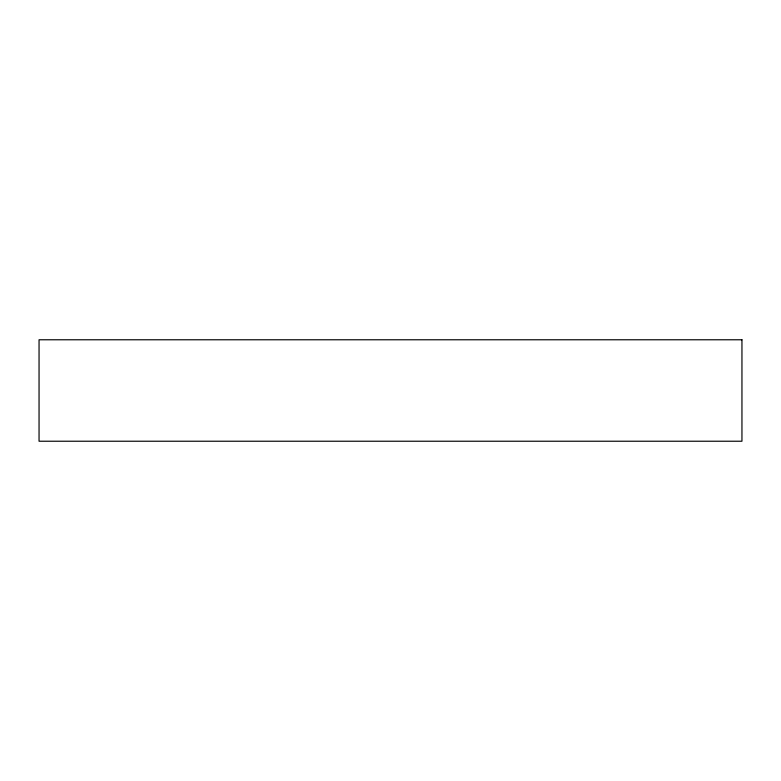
<?xml version="1.0" encoding="UTF-8"?>
<svg xmlns="http://www.w3.org/2000/svg" width="781" height="781" viewBox="0 0 781 781"><rect width="100%" height="100%" fill="white"/><g stroke="black" fill="none" stroke-linecap="round" stroke-linejoin="round"><path stroke-width="1.17" d="M741.95 339.774L39.05 339.774L39.05 441.226L741.95 441.226L741.95 339.774"/></g></svg>
